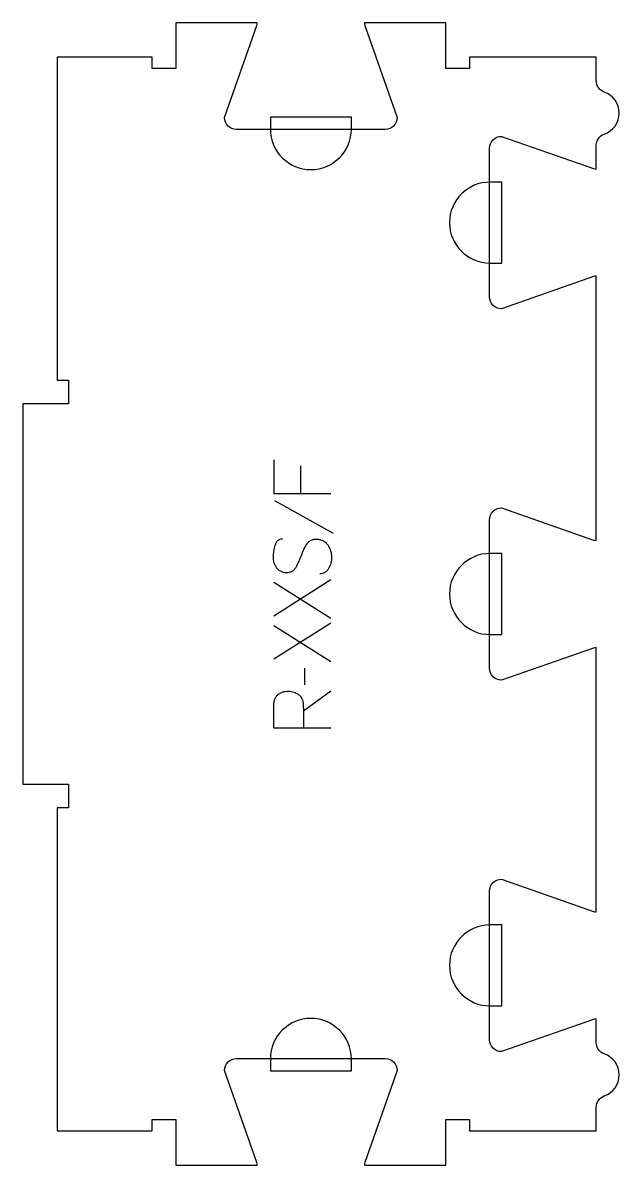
# Model space of a CAD drawing. Extents: x 0 to 313, y 0 to 599.
import ezdxf

# ---------------------------------------------------------------- set-up
doc = ezdxf.new("R2010")
doc.units = 0
for name, color, linetype in [('1_ANYTOOL_1MMDEEP_LABELS_S', 2, 'CONTINUOUS'), ('4_ANYTOOL_CUTTHROUGH_OUTSI', 5, 'CONTINUOUS'), ('5_ANYTOOL_HALF_MILL_9MM_IN', 3, 'CONTINUOUS')]:
    doc.layers.add(name, color=color, linetype=linetype)

msp = doc.modelspace()

# ---------------------------------------------------------------- linework, layer by layer
at = {"layer": '1_ANYTOOL_1MMDEEP_LABELS_S'}
for p, q in [((145.56996, 366.92794), (145.56996, 352.442226)), ((132.06996, 348.842226), (162.841388, 331.656512)), ((161.598531, 307.142226), (131.598531, 288.199369)), ((131.598531, 305.899369), (161.598531, 286.999369)), ((161.598531, 284.42794), (131.598531, 265.485083)), ((131.598531, 283.185083), (161.598531, 264.285083)), ((147.712817, 260.856512), (147.798531, 252.070798)), ((147.155674, 238.399369), (161.641388, 248.856512))]:
    msp.add_line(p, q, dxfattribs=at)
msp.add_lwpolyline([(131.598531, 370.099369), (131.598531, 352.442226), (161.598531, 352.442226)], dxfattribs=at)
for points in [[(136.184245, 328.52794, 0.071867), (134.847639, 328.334827, 0.100684), (133.666388, 327.708298, 0.047558), (133.189938, 327.233744, 0.038563), (132.80121, 326.683744, 0.037928), (132.453741, 325.986556, 0.026634), (132.198531, 325.249369, 0.028461), (131.512548, 322.226036, 0.041577), (131.255674, 319.142226, 0.036938), (131.366814, 317.639866, 0.041531), (131.711031, 316.174369, 0.041583), (132.28824, 314.796992, 0.038125), (133.077102, 313.52794, 0.057611), (134.069007, 312.457788, 0.065808), (135.289602, 311.663655, 0.06469), (136.749157, 311.186159, 0.046778), (138.284245, 311.042226, 0.052235), (139.834088, 311.204582, 0.075448), (141.284245, 311.749369, 0.076671), (142.457298, 312.665461, 0.061023), (143.341388, 313.870798, 0.021951), (144.868734, 316.899652, 0.018213), (146.148531, 320.042226, -0.02405), (147.453993, 323.143711, -0.02981), (149.084245, 326.085083, -0.068439), (150.050176, 327.226385, -0.079282), (151.302102, 328.035083, -0.076308), (152.880785, 328.460083, -0.047772), (154.527102, 328.485083, -0.046243), (156.208062, 328.191849, -0.06359), (157.778888, 327.542226, -0.064671), (159.063077, 326.569402, -0.057073), (160.077102, 325.313655, -0.067522), (161.440013, 322.345346, -0.070793), (161.941388, 319.120798, -0.064027), (161.578873, 315.981782, -0.070447), (160.398531, 313.056512, -0.054374), (159.548898, 311.898094, -0.074742), (158.437817, 310.999369, -0.075199), (157.131438, 310.476362, -0.057737), (155.727102, 310.313655)], [(161.598531, 229.399369), (131.598531, 229.399369), (131.598531, 240.756512, -0.030274), (131.705547, 242.522325, -0.049), (132.08871, 244.244012, -0.050774), (132.681166, 245.576535, -0.06445), (133.559245, 246.735083, -0.0646), (134.695276, 247.624995, -0.052254), (136.010138, 248.229726, -0.050381), (137.702687, 248.618862, -0.031337), (139.441388, 248.72794, -0.040022), (140.815445, 248.61778, -0.042626), (142.152102, 248.283298, -0.04247), (143.441822, 247.714613, -0.036572), (144.627102, 246.949369, -0.051097), (145.641058, 246.007591, -0.061981), (146.416388, 244.86544, -0.061813), (146.892888, 243.556438, -0.049309), (147.06996, 242.170798, -0.003273), (147.107651, 241.303147, -0.003121), (147.134245, 240.435083, -0.003882), (147.151165, 239.417302, -0.002215), (147.155674, 238.399369), (147.155674, 229.442226)]]:
    msp.add_lwpolyline(points, format="xyb", dxfattribs=at)
at = {"layer": '4_ANYTOOL_CUTTHROUGH_OUTSI'}
msp.add_lwpolyline([(179.17993, 0.000268), (221.824493, 0.000268), (221.824493, 23.750268, -0.414214), (222.074493, 24.000268), (234.074493, 24.000268, -0.414214), (234.324493, 23.750268), (234.324493, 18.000268), (300.805923, 18.000268), (300.805923, 30.40379, -0.317837), (304.97259, 36.296347, 0.707107), (304.97259, 58.452359, -0.317837), (300.805923, 64.344916), (300.805923, 76.743916, 0.061784), (299.411053, 76.508922), (251.138511, 59.613388, -0.084368), (251.055923, 59.599353, -0.414214), (244.805923, 65.849353), (244.805923, 143.849353, -0.414214), (251.055923, 150.099353, -0.084368), (251.138511, 150.085318), (299.422118, 133.186205, 0.0608), (300.805923, 132.954874), (300.805923, 271.643916, 0.061784), (299.411053, 271.408922), (251.138511, 254.513388, -0.084368), (251.055923, 254.499353, -0.414214), (244.805923, 260.749353), (244.805923, 338.749353, -0.414214), (251.055923, 344.999353, -0.084368), (251.138511, 344.985318), (299.422118, 328.086205, 0.0608), (300.805923, 327.854874), (300.805923, 466.543916, 0.061784), (299.411053, 466.308922), (251.138511, 449.413388, -0.084368), (251.055923, 449.399353, -0.414214), (244.805923, 455.649353), (244.805923, 533.649353, -0.414214), (251.055923, 539.899353, -0.084368), (251.138511, 539.885318), (299.422118, 522.986205, 0.0608), (300.805923, 522.754874), (300.805923, 535.15379, -0.317837), (304.97259, 541.046347, 0.707107), (304.97259, 563.202359, -0.317837), (300.805923, 569.094916), (300.805923, 581.498437), (234.324493, 581.498437), (234.324493, 575.748437, -0.414214), (234.074493, 575.498437), (222.074493, 575.498437, -0.414214), (221.824493, 575.748437), (221.824493, 599.498437), (179.17993, 599.498437, 0.061784), (179.414924, 598.103567), (196.310458, 549.831025, -0.084368), (196.324493, 549.748437, -0.414214), (190.074493, 543.498437), (112.074493, 543.498437, -0.414214), (105.824493, 549.748437, -0.084368), (105.838529, 549.831025), (122.737641, 598.114632, 0.0608), (122.968972, 599.49844), (80.324493, 599.498893), (80.324493, 575.749353, -0.414214), (80.074493, 575.499353), (68.074493, 575.499353, -0.414214), (67.824493, 575.749353), (67.824493, 581.499353), (18, 581.499353), (18, 411.999353), (23.75, 411.999353, -0.414214), (24, 411.749353), (24, 399.749353, -0.414214), (23.75, 399.499353), (0, 399.499353), (0, 199.999353), (23.75, 199.999353, -0.414214), (24, 199.749353), (24, 187.749353, -0.414214), (23.75, 187.499353), (18, 187.499353), (18, 17.999354), (67.824493, 17.99954), (67.824493, 23.749541, -0.414214), (68.074493, 23.999541), (80.074493, 23.999541, -0.414214), (80.324493, 23.749541), (80.324493, 0), (122.969056, 0.000267, 0.061784), (122.734062, 1.395139), (105.838529, 49.667681, -0.084368), (105.824493, 49.750268, -0.414214), (112.074493, 56.000268), (190.074493, 56.000268, -0.414214), (196.324493, 49.750268, -0.084368), (196.310458, 49.667681), (179.411345, 1.384074, 0.061178)], format="xyb", close=True, dxfattribs=at)
at = {"layer": '5_ANYTOOL_HALF_MILL_9MM_IN'}
for points in [[(129.824495, 543.998437), (129.824495, 543.748437, 1), (172.324495, 543.748437), (172.324495, 549.998437), (129.824495, 549.998437)], [(245.055923, 515.899353, 1), (245.055923, 473.399353), (251.305923, 473.399353), (251.305923, 515.899353)], [(245.055923, 320.999353, 1), (245.055923, 278.499353), (251.305923, 278.499353), (251.305923, 320.999353)], [(245.055923, 126.099353, 1), (245.055923, 83.599353), (251.305923, 83.599353), (251.305923, 126.099353)], [(172.324495, 55.750268, 1), (129.824495, 55.750268), (129.824495, 49.500268), (172.324495, 49.500268)]]:
    msp.add_lwpolyline(points, format="xyb", close=True, dxfattribs=at)

doc.saveas('drawing.dxf')
